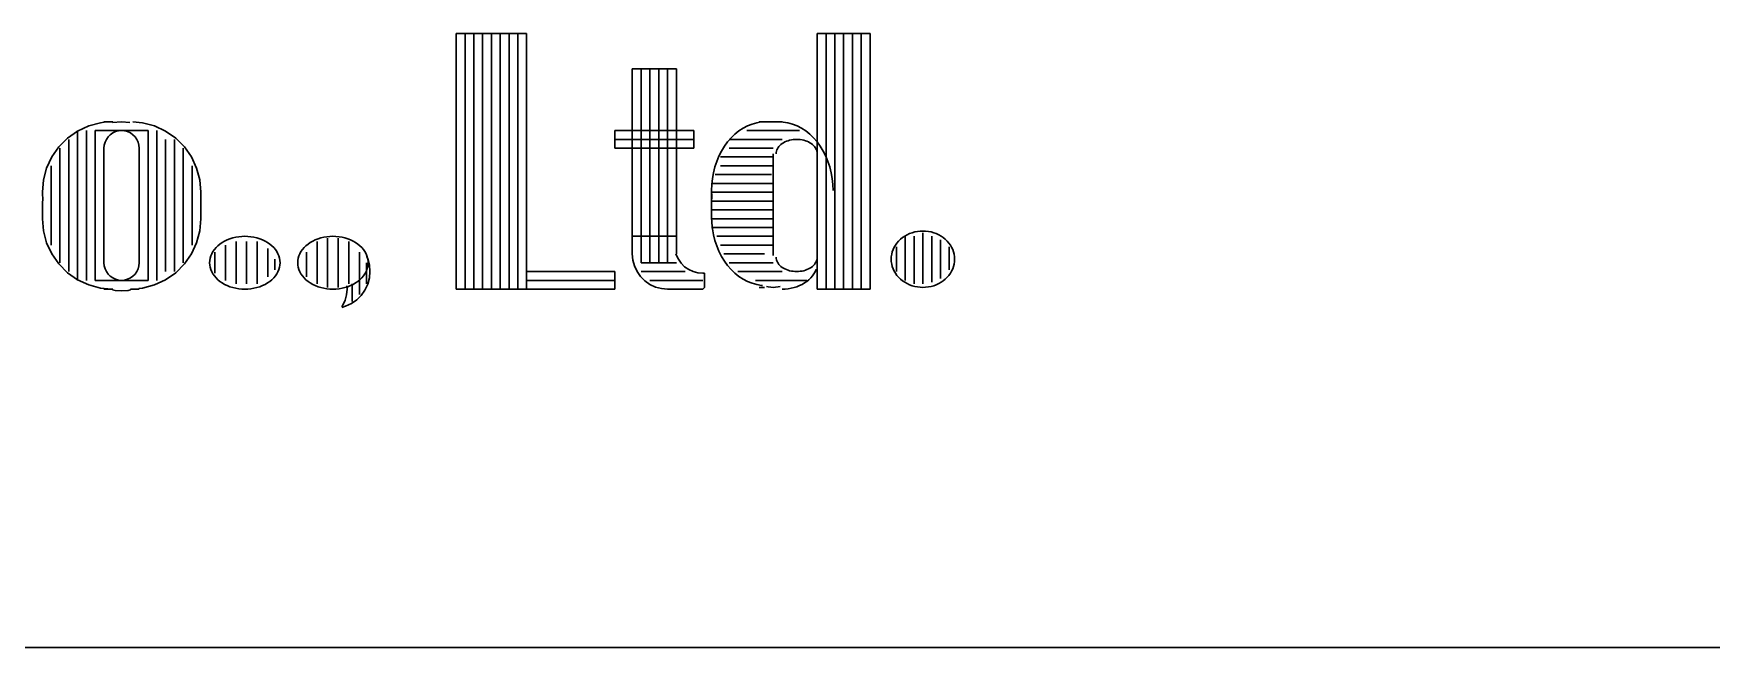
# Model space of a CAD drawing. Header units: millimetres. Extents: x 278 to 1021, y 252 to 691.
# Drawn here: x 383.04 to 403.47, y 306.54 to 314 of the extents above; entities that cross this region are included whole.
import ezdxf

# ---------------------------------------------------------------- set-up
doc = ezdxf.new("R2010")
doc.units = ezdxf.units.MM
doc.layers.get('0').update_dxf_attribs({"lineweight": 30})

# ---------------------------------------------------------------- blocks, each defined once
blk = doc.blocks.new('A$C08AF3280')
for p, q in [((100.4329, -36.3333), (101.2905, -36.3333)), ((100.4329, -39.4418), (100.4329, -36.3333)), ((100.5401, -36.3333), (100.5401, -39.4418)), ((100.6473, -36.3333), (100.6473, -39.4418)), ((100.7545, -36.3333), (100.7545, -39.4418)), ((100.8617, -36.3333), (100.8617, -39.4418)), ((100.9689, -36.3333), (100.9689, -39.4418)), ((101.0761, -36.3333), (101.0761, -39.4418)), ((101.1833, -36.3333), (101.1833, -39.4418)), ((101.2905, -36.3333), (101.2905, -39.4418)), ((104.8278, -36.3333), (105.471, -36.3333)), ((104.8278, -39.4418), (104.8278, -36.3333)), ((104.935, -36.3333), (104.935, -39.4418)), ((105.0422, -36.3333), (105.0422, -39.4418)), ((105.1494, -36.3333), (105.1494, -39.4418)), ((105.2566, -36.3333), (105.2566, -39.4418)), ((105.3638, -36.3333), (105.3638, -39.4418)), ((105.471, -36.3333), (105.471, -39.4418)), ((102.5768, -36.7621), (103.1127, -36.7621)), ((102.5768, -38.7986), (102.5768, -36.7621)), ((102.684, -36.7621), (102.684, -39.1202)), ((102.7912, -36.7621), (102.7912, -39.1202)), ((102.8983, -36.7621), (102.8983, -39.1202)), ((103.0055, -36.7621), (103.0055, -39.1202)), ((103.1127, -36.7621), (103.1127, -38.7986)), ((95.8237, -37.5201), (95.7012, -37.6058)), ((95.9592, -37.4569), (95.8237, -37.5201)), ((95.8237, -37.5124), (95.8237, -39.3346)), ((95.9309, -37.5124), (95.9309, -39.3346)), ((96.1035, -37.4182), (95.9592, -37.4569)), ((96.038, -37.5124), (96.038, -39.3346)), ((96.038, -37.5124), (96.6812, -37.5124)), ((96.1479, -37.4116), (96.1035, -37.4182)), ((96.1453, -37.4052), (96.2525, -37.4052)), ((96.2218, -37.5626), (96.1954, -37.589)), ((96.2525, -37.5411), (96.2218, -37.5626)), ((96.3597, -37.4052), (96.248, -37.415)), ((96.2863, -37.5253), (96.2525, -37.5411)), ((96.3224, -37.5156), (96.2863, -37.5253)), ((96.3597, -37.5124), (96.3224, -37.5156)), ((96.4603, -37.4131), (96.3597, -37.4052)), ((96.3969, -37.5156), (96.3597, -37.5124)), ((96.433, -37.5253), (96.3969, -37.5156)), ((96.4668, -37.5411), (96.433, -37.5253)), ((96.4975, -37.5626), (96.4668, -37.5411)), ((96.6158, -37.4182), (96.4968, -37.4057)), ((96.5239, -37.589), (96.4975, -37.5626)), ((96.7601, -37.4569), (96.6158, -37.4182)), ((96.6812, -37.5124), (96.6812, -39.3346)), ((96.8956, -37.5201), (96.7601, -37.4569)), ((96.7884, -37.5124), (96.7884, -39.3346)), ((97.0181, -37.6058), (96.8956, -37.5201)), ((102.3624, -37.5124), (103.3271, -37.5124)), ((102.3624, -37.7268), (102.3624, -37.5124)), ((103.3271, -37.5124), (103.3271, -37.7268)), ((103.8249, -37.5564), (103.7789, -37.6008)), ((103.8738, -37.5172), (103.8249, -37.5564)), ((103.9252, -37.4835), (103.8738, -37.5172)), ((103.9788, -37.4556), (103.9252, -37.4835)), ((103.9703, -37.5124), (104.6134, -37.5124)), ((104.0341, -37.4337), (103.9788, -37.4556)), ((104.0907, -37.4179), (104.0341, -37.4337)), ((104.1251, -37.4114), (104.0907, -37.4179)), ((104.1203, -37.4052), (104.399, -37.4052)), ((104.4141, -37.4084), (104.3794, -37.4057)), ((104.4716, -37.4179), (104.4141, -37.4084)), ((104.5282, -37.4337), (104.4716, -37.4179)), ((104.5835, -37.4556), (104.5282, -37.4337)), ((104.637, -37.4835), (104.5835, -37.4556)), ((104.6885, -37.5172), (104.637, -37.4835)), ((104.7374, -37.5564), (104.6885, -37.5172)), ((104.7833, -37.6008), (104.7374, -37.5564)), ((95.5955, -37.7115), (95.5098, -37.834)), ((95.7012, -37.6058), (95.5955, -37.7115)), ((95.6093, -37.7268), (95.6093, -39.1202)), ((95.7165, -37.6196), (95.7165, -39.2274)), ((96.1485, -37.6895), (96.1453, -37.7268)), ((96.1453, -37.7268), (96.1453, -39.1202)), ((96.1582, -37.6534), (96.1485, -37.6895)), ((96.174, -37.6196), (96.1582, -37.6534)), ((96.1954, -37.589), (96.174, -37.6196)), ((96.5453, -37.6196), (96.5239, -37.589)), ((96.5611, -37.6534), (96.5453, -37.6196)), ((96.5708, -37.6895), (96.5611, -37.6534)), ((96.574, -37.7268), (96.5708, -37.6895)), ((96.574, -37.7268), (96.574, -39.1202)), ((96.8956, -37.6196), (96.8956, -39.2274)), ((97.0028, -37.6196), (97.0028, -39.2274)), ((97.1238, -37.7115), (97.0181, -37.6058)), ((97.11, -37.7268), (97.11, -39.1202)), ((97.2095, -37.834), (97.1238, -37.7115)), ((102.3624, -37.6196), (103.3271, -37.6196)), ((103.3271, -37.7268), (102.3624, -37.7268)), ((103.6617, -37.7617), (103.6305, -37.8232)), ((103.697, -37.7039), (103.6617, -37.7617)), ((103.7362, -37.6501), (103.697, -37.7039)), ((103.7789, -37.6008), (103.7362, -37.6501)), ((103.7559, -37.6196), (104.399, -37.6196)), ((103.7559, -37.7268), (104.2918, -37.7268)), ((104.3285, -37.7788), (104.3275, -37.7939)), ((104.3313, -37.7637), (104.3285, -37.7788)), ((104.3361, -37.7488), (104.3313, -37.7637)), ((104.3426, -37.7343), (104.3361, -37.7488)), ((104.351, -37.7203), (104.3426, -37.7343)), ((104.3611, -37.7068), (104.351, -37.7203)), ((104.3728, -37.6939), (104.3611, -37.7068)), ((104.3861, -37.6819), (104.3728, -37.6939)), ((104.4008, -37.6707), (104.3861, -37.6819)), ((104.4169, -37.6604), (104.4008, -37.6707)), ((104.4342, -37.6511), (104.4169, -37.6604)), ((104.4526, -37.643), (104.4342, -37.6511)), ((104.472, -37.6359), (104.4526, -37.643)), ((104.4921, -37.6301), (104.472, -37.6359)), ((104.5129, -37.6255), (104.4921, -37.6301)), ((104.5342, -37.6222), (104.5129, -37.6255)), ((104.5559, -37.6203), (104.5342, -37.6222)), ((104.5777, -37.6196), (104.5559, -37.6203)), ((104.5995, -37.6203), (104.5777, -37.6196)), ((104.6211, -37.6222), (104.5995, -37.6203)), ((104.6424, -37.6255), (104.6211, -37.6222)), ((104.6632, -37.6301), (104.6424, -37.6255)), ((104.6834, -37.6359), (104.6632, -37.6301)), ((104.7027, -37.643), (104.6834, -37.6359)), ((104.7211, -37.6511), (104.7027, -37.643)), ((104.7385, -37.6604), (104.7211, -37.6511)), ((104.7545, -37.6707), (104.7385, -37.6604)), ((104.7693, -37.6819), (104.7545, -37.6707)), ((104.7826, -37.6939), (104.7693, -37.6819)), ((104.7943, -37.7068), (104.7826, -37.6939)), ((104.8261, -37.6501), (104.7833, -37.6008)), ((104.8044, -37.7203), (104.7943, -37.7068)), ((104.8127, -37.7343), (104.8044, -37.7203)), ((104.8193, -37.7488), (104.8127, -37.7343)), ((104.824, -37.7637), (104.8193, -37.7488)), ((104.8268, -37.7788), (104.824, -37.7637)), ((104.8653, -37.7039), (104.8261, -37.6501)), ((104.8278, -37.7939), (104.8268, -37.7788)), ((104.9006, -37.7617), (104.8653, -37.7039)), ((104.9317, -37.8232), (104.9006, -37.7617)), ((95.4466, -37.9694), (95.4079, -38.1138)), ((95.5098, -37.834), (95.4466, -37.9694)), ((95.5021, -37.9411), (95.5021, -38.9058)), ((97.2727, -37.9694), (97.2095, -37.834)), ((97.2172, -37.9411), (97.2172, -38.9058)), ((97.3114, -38.1138), (97.2727, -37.9694)), ((103.5816, -37.9553), (103.5641, -38.0249)), ((103.6038, -37.8879), (103.5816, -37.9553)), ((103.6305, -37.8232), (103.6038, -37.8879)), ((103.6487, -37.8339), (104.2918, -37.8339)), ((103.6487, -37.9411), (104.2918, -37.9411)), ((104.2918, -37.7939), (104.2918, -39.0337)), ((104.8278, -37.7939), (104.8278, -39.0337)), ((104.9585, -37.8879), (104.9317, -37.8232)), ((104.9807, -37.9553), (104.9585, -37.8879)), ((104.9981, -38.0249), (104.9807, -37.9553)), ((95.4079, -38.1138), (95.3949, -38.2627)), ((97.3244, -38.2627), (97.3114, -38.1138)), ((103.5415, -38.1555), (104.2918, -38.1555)), ((103.544, -38.1684), (103.5415, -38.2413)), ((103.5516, -38.0961), (103.544, -38.1684)), ((103.5641, -38.0249), (103.5516, -38.0961)), ((103.5844, -38.0483), (104.2704, -38.0483)), ((105.0107, -38.0961), (104.9981, -38.0249)), ((105.0182, -38.1684), (105.0107, -38.0961)), ((105.0207, -38.2413), (105.0182, -38.1684)), ((95.3949, -38.2627), (95.4013, -38.3672)), ((95.3949, -38.3699), (95.3949, -38.5843)), ((97.3244, -38.2627), (97.3244, -38.5843)), ((103.5415, -38.2413), (103.544, -38.3141)), ((103.5415, -38.2627), (103.5415, -38.5843)), ((103.5415, -38.2627), (104.2918, -38.2627)), ((103.5415, -38.3699), (104.2918, -38.3699)), ((103.544, -38.3141), (103.5464, -38.3432)), ((105.0422, -38.2413), (105.0422, -38.5414)), ((95.3949, -38.5843), (95.4079, -38.7332)), ((97.3114, -38.7332), (97.3244, -38.5843)), ((103.5415, -38.4771), (104.2918, -38.4771)), ((103.5415, -38.5628), (103.544, -38.6357)), ((103.5415, -38.5843), (104.2918, -38.5843)), ((95.4079, -38.7332), (95.4466, -38.8775)), ((97.2727, -38.8775), (97.3114, -38.7332)), ((97.7859, -38.8035), (97.7493, -38.8096)), ((97.8229, -38.7999), (97.7859, -38.8035)), ((97.8603, -38.7986), (97.8229, -38.7999)), ((97.8977, -38.7999), (97.8603, -38.7986)), ((97.9348, -38.8035), (97.8977, -38.7999)), ((97.9713, -38.8096), (97.9348, -38.8035)), ((98.8578, -38.8035), (98.8213, -38.8096)), ((98.8949, -38.7999), (98.8578, -38.8035)), ((98.9322, -38.7986), (98.8949, -38.7999)), ((98.9696, -38.7999), (98.9322, -38.7986)), ((99.0067, -38.8035), (98.9696, -38.7999)), ((99.0432, -38.8096), (99.0067, -38.8035)), ((103.1127, -38.7986), (102.5768, -38.7986)), ((102.5768, -38.7986), (102.5768, -39.013)), ((103.1127, -38.7986), (103.1127, -39.013)), ((103.5415, -38.6914), (104.2918, -38.6914)), ((103.544, -38.6357), (103.5516, -38.708)), ((103.5516, -38.708), (103.5641, -38.7792)), ((103.5641, -38.7792), (103.5816, -38.8488)), ((103.6058, -38.7986), (103.6701, -38.7986)), ((103.6487, -38.7986), (104.2918, -38.7986)), ((105.8928, -38.7963), (105.8661, -38.8146)), ((105.9212, -38.7803), (105.8928, -38.7963)), ((105.8997, -38.7986), (105.8997, -39.3346)), ((105.951, -38.7665), (105.9212, -38.7803)), ((105.9821, -38.755), (105.951, -38.7665)), ((106.0142, -38.746), (105.9821, -38.755)), ((106.0069, -38.7986), (106.0069, -39.3346)), ((106.0471, -38.7395), (106.0142, -38.746)), ((106.0805, -38.7356), (106.0471, -38.7395)), ((106.1141, -38.7343), (106.0805, -38.7356)), ((106.1477, -38.7356), (106.1141, -38.7343)), ((106.1141, -38.7558), (106.1141, -38.7986)), ((106.1141, -38.7986), (106.1141, -39.3346)), ((106.1811, -38.7395), (106.1477, -38.7356)), ((106.214, -38.746), (106.1811, -38.7395)), ((106.2461, -38.755), (106.214, -38.746)), ((106.2213, -38.7986), (106.2213, -39.3346)), ((106.2772, -38.7665), (106.2461, -38.755)), ((106.3071, -38.7803), (106.2772, -38.7665)), ((106.3354, -38.7963), (106.3071, -38.7803)), ((106.3622, -38.8146), (106.3354, -38.7963)), ((95.4466, -38.8775), (95.5098, -39.013)), ((97.2095, -39.013), (97.2727, -38.8775)), ((97.4574, -39.0102), (97.4461, -39.037)), ((97.4717, -38.9843), (97.4574, -39.0102)), ((97.489, -38.9594), (97.4717, -38.9843)), ((97.5091, -38.9358), (97.489, -38.9594)), ((97.4959, -38.9916), (97.4959, -39.2488)), ((97.5319, -38.9135), (97.5091, -38.9358)), ((97.5571, -38.8928), (97.5319, -38.9135)), ((97.5847, -38.8739), (97.5571, -38.8928)), ((97.6144, -38.8568), (97.5847, -38.8739)), ((97.6459, -38.8417), (97.6144, -38.8568)), ((97.6245, -38.9058), (97.6245, -39.3346)), ((97.6791, -38.8288), (97.6459, -38.8417)), ((97.7137, -38.818), (97.6791, -38.8288)), ((97.7493, -38.8096), (97.7137, -38.818)), ((97.7531, -38.863), (97.7531, -39.3775)), ((97.8817, -38.863), (97.8817, -39.3775)), ((98.007, -38.818), (97.9713, -38.8096)), ((98.0415, -38.8288), (98.007, -38.818)), ((98.0104, -38.863), (98.0104, -39.3775)), ((98.0747, -38.8417), (98.0415, -38.8288)), ((98.1063, -38.8568), (98.0747, -38.8417)), ((98.1359, -38.8739), (98.1063, -38.8568)), ((98.1635, -38.8928), (98.1359, -38.8739)), ((98.139, -38.9487), (98.139, -39.2917)), ((98.1888, -38.9135), (98.1635, -38.8928)), ((98.2115, -38.9358), (98.1888, -38.9135)), ((98.2316, -38.9594), (98.2115, -38.9358)), ((98.2489, -38.9843), (98.2316, -38.9594)), ((98.2632, -39.0102), (98.2489, -38.9843)), ((98.2745, -39.037), (98.2632, -39.0102)), ((98.5293, -39.0102), (98.5181, -39.037)), ((98.5436, -38.9843), (98.5293, -39.0102)), ((98.5609, -38.9594), (98.5436, -38.9843)), ((98.581, -38.9358), (98.5609, -38.9594)), ((98.6038, -38.9135), (98.581, -38.9358)), ((98.6291, -38.8928), (98.6038, -38.9135)), ((98.6107, -38.9916), (98.6107, -39.2917)), ((98.6566, -38.8739), (98.6291, -38.8928)), ((98.6863, -38.8568), (98.6566, -38.8739)), ((98.7178, -38.8417), (98.6863, -38.8568)), ((98.751, -38.8288), (98.7178, -38.8417)), ((98.7393, -38.863), (98.7393, -39.3775)), ((98.7856, -38.818), (98.751, -38.8288)), ((98.8213, -38.8096), (98.7856, -38.818)), ((98.8679, -38.8201), (98.8679, -39.4203)), ((98.9965, -38.8201), (98.9965, -39.4203)), ((99.0789, -38.818), (99.0432, -38.8096)), ((99.1134, -38.8288), (99.0789, -38.818)), ((99.1466, -38.8417), (99.1134, -38.8288)), ((99.1252, -38.863), (99.1252, -39.3775)), ((99.1782, -38.8568), (99.1466, -38.8417)), ((99.2078, -38.8739), (99.1782, -38.8568)), ((99.2354, -38.8928), (99.2078, -38.8739)), ((99.2607, -38.9135), (99.2354, -38.8928)), ((99.2538, -38.9916), (99.2538, -39.5061)), ((99.2835, -38.9358), (99.2607, -38.9135)), ((99.3036, -38.9594), (99.2835, -38.9358)), ((99.3208, -38.9843), (99.3036, -38.9594)), ((99.3351, -39.0102), (99.3208, -38.9843)), ((99.3464, -39.037), (99.3351, -39.0102)), ((103.5816, -38.8488), (103.6038, -38.9162)), ((103.6038, -38.9162), (103.6305, -38.9809)), ((103.6305, -38.9809), (103.6617, -39.0424)), ((103.6487, -38.9058), (104.2918, -38.9058)), ((105.7414, -38.9886), (105.7341, -39.0178)), ((105.7515, -38.96), (105.7414, -38.9886)), ((105.7644, -38.9324), (105.7515, -38.96)), ((105.7799, -38.9058), (105.7644, -38.9324)), ((105.798, -38.8806), (105.7799, -38.9058)), ((105.7925, -38.9273), (105.7925, -39.0345)), ((105.8185, -38.8569), (105.798, -38.8806)), ((105.8412, -38.8348), (105.8185, -38.8569)), ((105.8661, -38.8146), (105.8412, -38.8348)), ((106.3285, -38.8415), (106.3285, -38.9058)), ((106.3285, -38.9058), (106.3285, -39.2274)), ((106.387, -38.8348), (106.3622, -38.8146)), ((106.4097, -38.8569), (106.387, -38.8348)), ((106.4302, -38.8806), (106.4097, -38.8569)), ((106.4483, -38.9058), (106.4302, -38.8806)), ((106.4357, -38.9273), (106.4357, -39.013)), ((106.4639, -38.9324), (106.4483, -38.9058)), ((106.4767, -38.96), (106.4639, -38.9324)), ((106.4869, -38.9886), (106.4767, -38.96)), ((106.4941, -39.0178), (106.4869, -38.9886)), ((95.5098, -39.013), (95.5955, -39.1355)), ((95.5955, -39.1355), (95.7012, -39.2412)), ((96.1453, -39.1202), (96.1485, -39.1574)), ((96.1485, -39.1574), (96.1582, -39.1935)), ((96.1582, -39.1935), (96.174, -39.2274)), ((96.5453, -39.2274), (96.5611, -39.1935)), ((96.5611, -39.1935), (96.5708, -39.1574)), ((96.5708, -39.1574), (96.574, -39.1202)), ((97.0181, -39.2412), (97.1238, -39.1355)), ((97.1238, -39.1355), (97.2095, -39.013)), ((97.4332, -39.0922), (97.4315, -39.1202)), ((97.4315, -39.1202), (97.4332, -39.1482)), ((97.4381, -39.0644), (97.4332, -39.0922)), ((97.4332, -39.1482), (97.4381, -39.176)), ((97.4461, -39.037), (97.4381, -39.0644)), ((97.4381, -39.176), (97.4461, -39.2034)), ((97.4461, -39.2034), (97.4574, -39.2302)), ((98.2248, -39.0773), (98.2248, -39.206)), ((98.2632, -39.2302), (98.2745, -39.2034)), ((98.2826, -39.0644), (98.2745, -39.037)), ((98.2745, -39.2034), (98.2826, -39.176)), ((98.2875, -39.0922), (98.2826, -39.0644)), ((98.2826, -39.176), (98.2875, -39.1482)), ((98.2891, -39.1202), (98.2875, -39.0922)), ((98.2875, -39.1482), (98.2891, -39.1202)), ((98.5051, -39.0922), (98.5035, -39.1202)), ((98.5035, -39.1202), (98.5051, -39.1482)), ((98.51, -39.0644), (98.5051, -39.0922)), ((98.5051, -39.1482), (98.51, -39.176)), ((98.5181, -39.037), (98.51, -39.0644)), ((98.51, -39.176), (98.5181, -39.2034)), ((98.5181, -39.2034), (98.5293, -39.2302)), ((99.3351, -39.2302), (99.3464, -39.2034)), ((99.3396, -39.1202), (99.3396, -39.3775)), ((99.3553, -39.0734), (99.3435, -39.0443)), ((99.3545, -39.0644), (99.3464, -39.037)), ((99.3464, -39.2034), (99.3545, -39.176)), ((99.3594, -39.0922), (99.3545, -39.0644)), ((99.3545, -39.176), (99.3594, -39.1482)), ((99.3756, -39.1492), (99.3553, -39.0734)), ((99.361, -39.1202), (99.3594, -39.0922)), ((99.3594, -39.1482), (99.361, -39.1202)), ((99.3824, -39.2274), (99.3756, -39.1492)), ((102.5768, -39.013), (102.5833, -39.0875)), ((102.5833, -39.0875), (102.6026, -39.1596)), ((102.6026, -39.1596), (102.6342, -39.2274)), ((102.684, -39.1202), (103.1127, -39.1202)), ((103.1081, -39.0118), (103.112, -39.0231)), ((103.112, -39.0231), (103.1373, -39.0773)), ((103.1373, -39.0773), (103.1715, -39.1263)), ((103.1715, -39.1263), (103.2138, -39.1686)), ((103.2138, -39.1686), (103.2628, -39.2029)), ((103.2628, -39.2029), (103.317, -39.2281)), ((103.6617, -39.0424), (103.697, -39.1002)), ((103.6916, -39.013), (103.7773, -39.013)), ((103.697, -39.1002), (103.7362, -39.154)), ((103.7362, -39.154), (103.7789, -39.2033)), ((103.7559, -39.013), (104.1846, -39.013)), ((103.7559, -39.1202), (104.2918, -39.1202)), ((103.7789, -39.2033), (103.8249, -39.2477)), ((104.3275, -39.0531), (104.3285, -39.0682)), ((104.3285, -39.0682), (104.3313, -39.0833)), ((104.3313, -39.0833), (104.3361, -39.0982)), ((104.3361, -39.0982), (104.3426, -39.1127)), ((104.3426, -39.1127), (104.351, -39.1267)), ((104.351, -39.1267), (104.3611, -39.1402)), ((104.3611, -39.1402), (104.3728, -39.1531)), ((104.3728, -39.1531), (104.3861, -39.1651)), ((104.3861, -39.1651), (104.4008, -39.1763)), ((104.4008, -39.1763), (104.4169, -39.1866)), ((104.4169, -39.1866), (104.4342, -39.1959)), ((104.4342, -39.1959), (104.4526, -39.204)), ((104.4526, -39.204), (104.472, -39.2111)), ((104.472, -39.2111), (104.4921, -39.2169)), ((104.6632, -39.2169), (104.6834, -39.2111)), ((104.6834, -39.2111), (104.7027, -39.204)), ((104.7027, -39.204), (104.7211, -39.1959)), ((104.7211, -39.1959), (104.7385, -39.1866)), ((104.7385, -39.1866), (104.7545, -39.1763)), ((104.7545, -39.1763), (104.7693, -39.1651)), ((104.7693, -39.1651), (104.7826, -39.1531)), ((104.7826, -39.1531), (104.7943, -39.1402)), ((104.7943, -39.1402), (104.8044, -39.1267)), ((104.8019, -39.2302), (104.8132, -39.2034)), ((104.8044, -39.1267), (104.8127, -39.1127)), ((104.8127, -39.1127), (104.8193, -39.0982)), ((104.8132, -39.2034), (104.8151, -39.198)), ((104.8193, -39.0982), (104.824, -39.0833)), ((104.824, -39.0833), (104.8268, -39.0682)), ((104.8268, -39.0682), (104.8278, -39.0531)), ((105.7297, -39.0474), (105.7282, -39.0773)), ((105.7282, -39.0773), (105.7297, -39.1072)), ((105.7341, -39.0178), (105.7297, -39.0474)), ((105.7297, -39.1072), (105.7341, -39.1369)), ((105.7341, -39.1369), (105.7414, -39.1661)), ((105.7414, -39.1661), (105.7515, -39.1946)), ((105.7515, -39.1946), (105.7644, -39.2223)), ((105.7925, -39.013), (105.7925, -39.1202)), ((105.7925, -39.1202), (105.7925, -39.2274)), ((106.4357, -39.013), (106.4357, -39.1202)), ((106.4357, -39.1202), (106.4357, -39.206)), ((106.4639, -39.2223), (106.4767, -39.1946)), ((106.4767, -39.1946), (106.4869, -39.1661)), ((106.4869, -39.1661), (106.4941, -39.1369)), ((106.4985, -39.0474), (106.4941, -39.0178)), ((106.4941, -39.1369), (106.4985, -39.1072)), ((106.5, -39.0773), (106.4985, -39.0474)), ((106.4985, -39.1072), (106.5, -39.0773)), ((95.7012, -39.2412), (95.8237, -39.3269)), ((95.8237, -39.3269), (95.9592, -39.3901)), ((95.9592, -39.3901), (96.1035, -39.4287)), ((96.038, -39.3346), (96.6812, -39.3346)), ((96.174, -39.2274), (96.1954, -39.258)), ((96.1954, -39.258), (96.2218, -39.2844)), ((96.2218, -39.2844), (96.2525, -39.3058)), ((96.2525, -39.3058), (96.2863, -39.3216)), ((96.2863, -39.3216), (96.3224, -39.3313)), ((96.3224, -39.3313), (96.3597, -39.3346)), ((96.3597, -39.3346), (96.3969, -39.3313)), ((96.3969, -39.3313), (96.433, -39.3216)), ((96.433, -39.3216), (96.4668, -39.3058)), ((96.4668, -39.3058), (96.4975, -39.2844)), ((96.4975, -39.2844), (96.5239, -39.258)), ((96.5239, -39.258), (96.5453, -39.2274)), ((96.6158, -39.4287), (96.7601, -39.3901)), ((96.7601, -39.3901), (96.8956, -39.3269)), ((96.8956, -39.3269), (97.0181, -39.2412)), ((97.4574, -39.2302), (97.4717, -39.2561)), ((97.4717, -39.2561), (97.489, -39.281)), ((97.489, -39.281), (97.5091, -39.3047)), ((97.5091, -39.3047), (97.5319, -39.3269)), ((97.5319, -39.3269), (97.5571, -39.3476)), ((97.5571, -39.3476), (97.5847, -39.3665)), ((97.5847, -39.3665), (97.6144, -39.3836)), ((97.6144, -39.3836), (97.6459, -39.3987)), ((97.6459, -39.3987), (97.6791, -39.4116)), ((97.6791, -39.4116), (97.7137, -39.4224)), ((98.007, -39.4224), (98.0415, -39.4116)), ((98.0415, -39.4116), (98.0747, -39.3987)), ((98.0747, -39.3987), (98.1063, -39.3836)), ((98.1063, -39.3836), (98.1359, -39.3665)), ((98.1359, -39.3665), (98.1635, -39.3476)), ((98.1635, -39.3476), (98.1888, -39.3269)), ((98.1888, -39.3269), (98.2115, -39.3047)), ((98.2115, -39.3047), (98.2316, -39.281)), ((98.2316, -39.281), (98.2489, -39.2561)), ((98.2489, -39.2561), (98.2632, -39.2302)), ((98.5293, -39.2302), (98.5436, -39.2561)), ((98.5436, -39.2561), (98.5609, -39.281)), ((98.5609, -39.281), (98.581, -39.3047)), ((98.581, -39.3047), (98.6038, -39.3269)), ((98.6038, -39.3269), (98.6291, -39.3476)), ((98.6291, -39.3476), (98.6566, -39.3665)), ((98.6566, -39.3665), (98.6863, -39.3836)), ((98.6863, -39.3836), (98.7178, -39.3987)), ((98.7178, -39.3987), (98.751, -39.4116)), ((98.751, -39.4116), (98.7856, -39.4224)), ((99.0789, -39.4224), (99.1134, -39.4116)), ((99.1037, -39.4418), (99.1016, -39.4014)), ((99.1134, -39.4116), (99.1466, -39.3987)), ((99.1466, -39.3987), (99.1782, -39.3836)), ((99.1681, -39.3775), (99.1681, -39.5918)), ((99.1782, -39.3836), (99.2078, -39.3665)), ((99.2078, -39.3665), (99.2354, -39.3476)), ((99.2354, -39.3476), (99.2607, -39.3269)), ((99.2607, -39.3269), (99.2835, -39.3047)), ((99.2835, -39.3047), (99.3036, -39.281)), ((99.3036, -39.281), (99.3208, -39.2561)), ((99.3208, -39.2561), (99.3351, -39.2302)), ((99.3221, -39.4525), (99.3553, -39.3814)), ((99.3553, -39.3814), (99.3756, -39.3056)), ((99.3756, -39.3056), (99.3824, -39.2274)), ((101.2905, -39.2274), (102.3624, -39.2274)), ((101.2905, -39.4418), (101.2905, -39.2274)), ((101.2905, -39.3346), (102.3624, -39.3346)), ((102.3624, -39.2274), (102.3624, -39.4418)), ((102.6342, -39.2274), (102.6771, -39.2886)), ((102.6771, -39.2886), (102.7299, -39.3415)), ((102.684, -39.2274), (103.2199, -39.2274)), ((102.7299, -39.3415), (102.7912, -39.3843)), ((102.7912, -39.3346), (103.4343, -39.3346)), ((102.7912, -39.3843), (102.8589, -39.4159)), ((102.8589, -39.4159), (102.9311, -39.4353)), ((103.317, -39.2281), (103.3747, -39.2436)), ((103.3747, -39.2436), (103.4343, -39.2488)), ((103.4343, -39.2488), (103.4557, -39.2488)), ((103.4557, -39.2488), (103.4557, -39.4203)), ((103.8249, -39.2477), (103.8738, -39.2869)), ((103.8631, -39.2274), (104.399, -39.2274)), ((103.8738, -39.2869), (103.9252, -39.3206)), ((103.9252, -39.3206), (103.9788, -39.3485)), ((103.9788, -39.3485), (104.0341, -39.3704)), ((104.0341, -39.3704), (104.0907, -39.3862)), ((104.0775, -39.3346), (104.6992, -39.3346)), ((104.0907, -39.3862), (104.1482, -39.3957)), ((104.1482, -39.3957), (104.1597, -39.3968)), ((104.2089, -39.4076), (104.2323, -39.4138)), ((104.2323, -39.4138), (104.262, -39.4187)), ((104.262, -39.4187), (104.2918, -39.4203)), ((104.2918, -39.4203), (104.3217, -39.4187)), ((104.3217, -39.4187), (104.3514, -39.4138)), ((104.3514, -39.4138), (104.3748, -39.4076)), ((104.4921, -39.2169), (104.5129, -39.2215)), ((104.5129, -39.2215), (104.5342, -39.2248)), ((104.5342, -39.2248), (104.5559, -39.2267)), ((104.5457, -39.4224), (104.5802, -39.4116)), ((104.5559, -39.2267), (104.5777, -39.2274)), ((104.5777, -39.2274), (104.5995, -39.2267)), ((104.5802, -39.4116), (104.6134, -39.3987)), ((104.5995, -39.2267), (104.6211, -39.2248)), ((104.6134, -39.3987), (104.645, -39.3836)), ((104.6211, -39.2248), (104.6424, -39.2215)), ((104.6424, -39.2215), (104.6632, -39.2169)), ((104.645, -39.3836), (104.6746, -39.3665)), ((104.6746, -39.3665), (104.7022, -39.3476)), ((104.7022, -39.3476), (104.7275, -39.3269)), ((104.7275, -39.3269), (104.7503, -39.3047)), ((104.7503, -39.3047), (104.7704, -39.281)), ((104.7704, -39.281), (104.7876, -39.2561)), ((104.7876, -39.2561), (104.8019, -39.2302)), ((105.7644, -39.2223), (105.7799, -39.2488)), ((105.7799, -39.2488), (105.798, -39.2741)), ((105.798, -39.2741), (105.8185, -39.2978)), ((105.8185, -39.2978), (105.8412, -39.3199)), ((105.8412, -39.3199), (105.8661, -39.3401)), ((105.8661, -39.3401), (105.8928, -39.3583)), ((105.8928, -39.3583), (105.9212, -39.3744)), ((105.9212, -39.3744), (105.951, -39.3882)), ((105.951, -39.3882), (105.9821, -39.3996)), ((105.9821, -39.3996), (106.0142, -39.4086)), ((106.0069, -39.3346), (106.0069, -39.3775)), ((106.0142, -39.4086), (106.0471, -39.4151)), ((106.0471, -39.4151), (106.0805, -39.419)), ((106.0805, -39.419), (106.1141, -39.4203)), ((106.1141, -39.3346), (106.1141, -39.3775)), ((106.1141, -39.4203), (106.1477, -39.419)), ((106.1477, -39.419), (106.1811, -39.4151)), ((106.1811, -39.4151), (106.214, -39.4086)), ((106.214, -39.4086), (106.2461, -39.3996)), ((106.2213, -39.3346), (106.2213, -39.356)), ((106.2461, -39.3996), (106.2772, -39.3882)), ((106.2772, -39.3882), (106.3071, -39.3744)), ((106.3071, -39.3744), (106.3354, -39.3583)), ((106.3285, -39.2274), (106.3285, -39.2917)), ((106.3285, -39.2917), (106.3285, -39.3131)), ((106.3354, -39.3583), (106.3622, -39.3401)), ((106.3622, -39.3401), (106.387, -39.3199)), ((106.387, -39.3199), (106.4097, -39.2978)), ((106.4097, -39.2978), (106.4302, -39.2741)), ((106.4302, -39.2741), (106.4483, -39.2488)), ((106.4483, -39.2488), (106.4639, -39.2223)), ((96.1035, -39.4287), (96.1926, -39.4397)), ((96.1453, -39.4418), (96.2525, -39.4418)), ((96.2507, -39.4498), (96.2815, -39.4564)), ((96.2815, -39.4564), (96.3597, -39.4632)), ((96.3597, -39.4632), (96.4378, -39.4564)), ((96.4378, -39.4564), (96.4686, -39.4498)), ((96.4668, -39.4418), (96.574, -39.4418)), ((96.5714, -39.4354), (96.6158, -39.4287)), ((97.7137, -39.4224), (97.7493, -39.4308)), ((97.7493, -39.4308), (97.7859, -39.4369)), ((97.7859, -39.4369), (97.8229, -39.4405)), ((97.8229, -39.4405), (97.8603, -39.4418)), ((97.8603, -39.4418), (97.8977, -39.4405)), ((97.8977, -39.4405), (97.9348, -39.4369)), ((97.9348, -39.4369), (97.9713, -39.4308)), ((97.9713, -39.4308), (98.007, -39.4224)), ((98.7856, -39.4224), (98.8213, -39.4308)), ((98.8213, -39.4308), (98.8578, -39.4369)), ((98.8578, -39.4369), (98.8949, -39.4405)), ((98.8949, -39.4405), (98.9322, -39.4418)), ((98.9322, -39.4418), (98.9696, -39.4405)), ((98.9696, -39.4405), (99.0067, -39.4369)), ((99.0067, -39.4369), (99.0432, -39.4308)), ((99.0432, -39.4308), (99.0789, -39.4224)), ((99.052, -39.6347), (99.0805, -39.5737)), ((99.0805, -39.5737), (99.0979, -39.5088)), ((99.0862, -39.6504), (99.1573, -39.6173)), ((99.0979, -39.5088), (99.1037, -39.4418)), ((99.1573, -39.6173), (99.2216, -39.5723)), ((99.2216, -39.5723), (99.2771, -39.5168)), ((99.2771, -39.5168), (99.3221, -39.4525)), ((101.2905, -39.4418), (100.4329, -39.4418)), ((102.3624, -39.4418), (101.2905, -39.4418)), ((102.9311, -39.4353), (103.0055, -39.4418)), ((103.0055, -39.4418), (103.4343, -39.4418)), ((103.4557, -39.4203), (103.4343, -39.4418)), ((104.1203, -39.4203), (104.1846, -39.4203)), ((104.399, -39.4418), (104.4364, -39.4405)), ((104.4364, -39.4405), (104.4735, -39.4369)), ((104.4735, -39.4369), (104.51, -39.4308)), ((104.51, -39.4308), (104.5457, -39.4224)), ((105.471, -39.4418), (104.8278, -39.4418)), ((99.0411, -39.6642), (99.0862, -39.6504)), ((99.0415, -39.6519), (99.052, -39.6347)), ((7.7, -43.8), (155.3, -43.8))]:
    blk.add_line(p, q)

msp = doc.modelspace()

# ---------------------------------------------------------------- block references
msp.add_blockref('A$C08AF3280', (287.756, 350.337))

doc.saveas('drawing.dxf')
